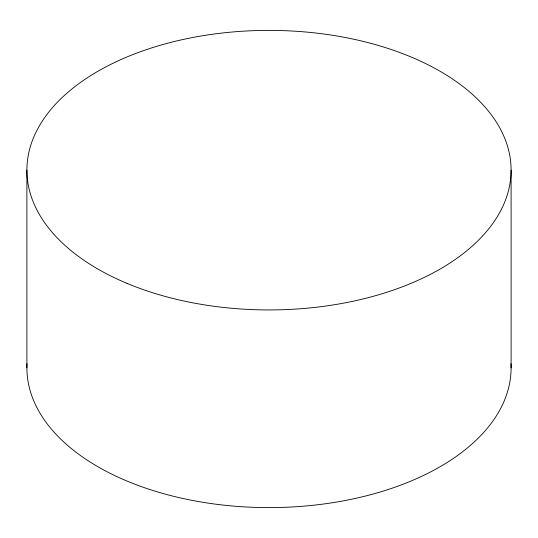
<?xml version="1.0" encoding="UTF-8"?>
<svg xmlns="http://www.w3.org/2000/svg" width="538" height="538" viewBox="0 0 538 538"><rect width="100%" height="100%" fill="white"/><g stroke="black" fill="none" stroke-linecap="round" stroke-linejoin="round"><path stroke-width="0.81" d="M511.1 170.163L511.1 367.837M26.9 170.163L26.9 367.837M510.992 363.681A242.1 139.772 0 0 1 269 507.61A242.1 139.772 0 0 1 27.008 363.681M126.941 283.344A242.1 139.772 0 0 0 509.802 184.601A242.1 139.772 0 0 0 170.25 42.542A242.1 139.772 0 0 0 126.941 283.344"/></g></svg>
